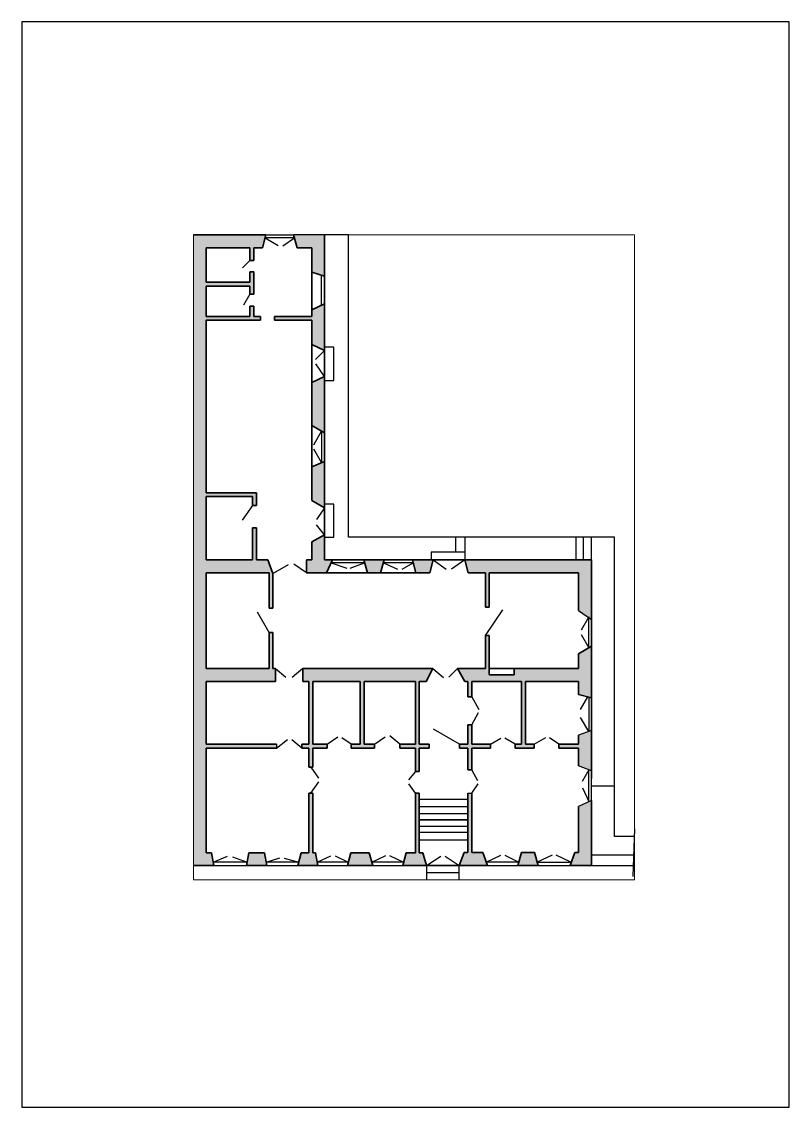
# Paper-space layout 'Layout1' of a CAD drawing. Header units: millimetres. Extents: x 64 to 361, y -64 to 356.
# The model-space entities are those that its viewports show. They can reach past a viewport. Long polylines and large blocks are cut down to what shows.
import ezdxf

# ---------------------------------------------------------------- set-up
doc = ezdxf.new("R2010")
doc.units = ezdxf.units.MM
for name, color, linetype, lineweight in [('A-ALV-___-___-EXI', 250, 'Continuous', 35), ('A-ESC-___-___-EXI', 250, 'Continuous', 25), ('A-JAN-___-___-EXI', 250, 'Continuous', 25), ('A-PIS-___-___-EXI', 250, 'Continuous', 25), ('A-POR-___-___-EXI', 250, 'Continuous', 25)]:
    doc.layers.add(name, color=color, linetype=linetype, lineweight=lineweight)

# ---------------------------------------------------------------- blocks, each defined once
blk = doc.blocks.new('SVG - A3-22990533-Não nomeada')
at = {"layer": 'A-JAN-___-___-EXI'}
for p, q in [((64.29, 356.5), (64.29, -63.5)), ((361.29, 356.5), (64.29, 356.5)), ((361.29, -63.5), (361.29, 356.5)), ((64.29, -63.5), (361.29, -63.5))]:
    blk.add_line(p, q, dxfattribs=at)

msp = doc.modelspace()

# ---------------------------------------------------------------- hatches: boundary and pattern name
at = {"layer": 'A-ALV-___-___-EXI'}
h = msp.add_hatch(color=11, dxfattribs=at)
h.paths.add_polyline_path([(-5963, -30723), (-6103, -30223), (-6243, -30223), (-6243, -27923), (-6393, -27923), (-6393, -30223), (-6749, -30223), (-6883, -30723)])
h.paths.add_polyline_path([(-10162, -30723), (-10262, -30223), (-10362, -30223), (-10362, -27923), (-10512, -27923), (-10512, -30223), (-10808, -30223), (-10942, -30723)])
h.paths.add_polyline_path([(-14982, -30723), (-14192, -30723), (-14280, -30223), (-14482, -30223), (-14482, -26178), (-11762, -26178), (-11762, -26028), (-14482, -26028), (-14482, -23598), (-11805, -23598), (-11805, -23098), (-11903, -23098), (-11903, -21698), (-12053, -21698), (-12053, -23098), (-14482, -23098), (-14482, -19398), (-12053, -19398), (-12053, -20758), (-11903, -20758), (-11903, -19418), (-12102, -18898), (-12542, -18898), (-12542, -17658), (-12692, -17658), (-12692, -18898), (-14482, -18898), (-14482, -16447), (-12692, -16447), (-12692, -16795), (-12542, -16795), (-12542, -16297), (-14482, -16297), (-14482, -9626), (-12382, -9626), (-12382, -9476), (-12642, -9476), (-12642, -9076), (-12792, -9076), (-12792, -9476), (-14482, -9476), (-14482, -8299), (-12792, -8299), (-12792, -8619), (-12642, -8619), (-12642, -7747), (-12792, -7747), (-12792, -8149), (-14482, -8149), (-14482, -6823), (-12792, -6823), (-12792, -7309), (-12642, -7309), (-12642, -6823), (-12311, -6823), (-12177, -6323), (-14982, -6323), (-14982, -28523)])
h.paths.add_polyline_path([(-12922, -30723), (-12142, -30723), (-12230, -30223), (-12834, -30223)])
h.paths.add_polyline_path([(-9023, -30723), (-8043, -30723), (-8176, -30223), (-8889, -30223)])
h.paths.add_polyline_path([(-3603, -30718), (-3775, -30218), (-4213, -30218), (-4213, -27918), (-4363, -27918), (-4363, -30218), (-4501, -30218), (-4703, -30718)])
h.paths.add_polyline_path([(417, -30718), (417, -28198), (-83, -28431), (-83, -30218), (-223, -30218), (-406, -30718)])
h.paths.add_polyline_path([(-1643, -30718), (-1777, -30218), (-2289, -30218), (-2423, -30718)])
h.paths.add_polyline_path([(-6393, -27078), (-6243, -27078), (-6243, -26178), (-5863, -26178), (-5863, -26028), (-6243, -26028), (-6243, -23598), (-5978, -23598), (-5712, -23098), (-10742, -23098), (-10742, -23598), (-10512, -23598), (-10512, -26028), (-10790, -26028), (-10790, -26178), (-10512, -26178), (-10512, -26910), (-10362, -26910), (-10362, -26178), (-9802, -26178), (-9802, -26028), (-10362, -26028), (-10362, -23598), (-8523, -23598), (-8523, -26028), (-8873, -26028), (-8873, -26178), (-7973, -26178), (-7973, -26028), (-8373, -26028), (-8373, -23598), (-6393, -23598), (-6393, -26028), (-6993, -26028), (-6993, -26178), (-6393, -26178)])
h.paths.add_polyline_path([(417, -27051), (417, -25498), (-83, -25680), (-83, -26028), (-846, -26028), (-846, -26178), (-83, -26178), (-83, -26869)])
h.paths.add_polyline_path([(-4363, -27022), (-4213, -27022), (-4213, -26178), (-3487, -26178), (-3487, -26028), (-4213, -26028), (-4213, -25272), (-4363, -25272), (-4363, -26028), (-4690, -26028), (-4690, -26178), (-4363, -26178)])
h.paths.add_polyline_path([(-1796, -26178), (-1796, -26028), (-2133, -26028), (-2133, -23598), (-83, -23598), (-83, -24104), (417, -24238), (417, -22238), (-83, -22526), (-83, -23098), (-2563, -23098), (-2563, -23342), (-3533, -23342), (-3533, -21818), (-3683, -21818), (-3683, -23098), (-4763, -23098), (-4474, -23598), (-4363, -23598), (-4363, -24198), (-4213, -24198), (-4213, -23598), (-2283, -23598), (-2283, -26028), (-2528, -26028), (-2528, -26178)])
h.paths.add_polyline_path([(417, -21198), (417, -18898), (-4483, -18898), (-4349, -19398), (-3683, -19398), (-3683, -20718), (-3533, -20718), (-3533, -19398), (-83, -19398), (-83, -20848)])
h.paths.add_polyline_path([(-5837, -19398), (-5703, -18898), (-6503, -18898), (-6369, -19398)])
h.paths.add_polyline_path([(-8249, -19398), (-7737, -19398), (-7603, -18898), (-8383, -18898)])
h.paths.add_polyline_path([(-10603, -19398), (-9836, -19398), (-9603, -18898), (-9903, -18898), (-9903, -17921), (-10403, -18198), (-10403, -18898), (-10603, -18898)])
h.paths.add_polyline_path([(-9903, -16885), (-9903, -15082), (-10403, -15297), (-10403, -16597)])
h.paths.add_polyline_path([(-9903, -13985), (-9903, -11804), (-10403, -12037), (-10403, -13697)])
h.paths.add_polyline_path([(-9903, -10790), (-9903, -8991), (-10403, -9225), (-10403, -9476), (-11843, -9476), (-11843, -9626), (-10403, -9626), (-10403, -10557)])
h.paths.add_polyline_path([(-9903, -7923), (-9903, -6323), (-11104, -6323), (-10970, -6823), (-10403, -6823), (-10403, -7760)])

# ---------------------------------------------------------------- linework, layer by layer
for p, q in [((-12177, -6323), (-14982, -6323)), ((-14982, -6323), (-14982, -30723)), ((-12311, -6823), (-12177, -6323)), ((-11104, -6323), (-10970, -6823)), ((-9903, -7923), (-9903, -6323)), ((-12792, -6823), (-14482, -6823)), ((-14482, -6823), (-14482, -8149)), ((-12792, -7309), (-12792, -6823)), ((-12642, -7309), (-12642, -6823)), ((-12642, -6823), (-12311, -6823)), ((-10970, -6823), (-10403, -6823)), ((-10403, -6823), (-10403, -7760)), ((-9903, -7123), (-9903, -17921)), ((-12792, -7309), (-12642, -7309)), ((-12792, -8149), (-12792, -7747)), ((-12792, -7747), (-12642, -7747)), ((-12642, -7747), (-12642, -8619)), ((-10403, -7760), (-10403, -9476)), ((-10403, -7760), (-9903, -7923)), ((-14482, -8149), (-12792, -8149)), ((-12792, -8299), (-14482, -8299)), ((-14482, -8299), (-14482, -9476)), ((-12792, -8619), (-12792, -8299)), ((-12642, -8619), (-12792, -8619)), ((-12792, -9476), (-12792, -9076)), ((-12792, -9076), (-12642, -9076)), ((-12642, -9076), (-12642, -9476)), ((-10403, -9225), (-9903, -8991)), ((-9903, -8991), (-9903, -10790)), ((-14482, -9476), (-12792, -9476)), ((-12382, -9626), (-14482, -9626)), ((-14482, -9626), (-14482, -16297)), ((-12642, -9476), (-12382, -9476)), ((-12382, -9476), (-12382, -9626)), ((-10403, -9476), (-11843, -9476)), ((-11843, -9476), (-11843, -9626)), ((-11843, -9626), (-10403, -9626)), ((-10403, -9626), (-10403, -10557)), ((-10403, -10091), (-10403, -16291)), ((-10403, -10557), (-9903, -10790)), ((-10403, -12037), (-9903, -11804)), ((-9903, -13985), (-10403, -13697)), ((-10403, -15297), (-9903, -15082)), ((-9903, -15082), (-9903, -16885)), ((-10403, -16597), (-10403, -15297)), ((-14482, -16297), (-12542, -16297)), ((-12542, -16297), (-12542, -16795)), ((-12692, -16447), (-14482, -16447)), ((-14482, -16447), (-14482, -18898)), ((-12692, -16795), (-12692, -16447)), ((-12542, -16795), (-12692, -16795)), ((-9903, -16885), (-10403, -16597)), ((-12692, -18898), (-12692, -17658)), ((-12692, -17658), (-12542, -17658)), ((-12542, -17658), (-12542, -18898)), ((-10403, -18198), (-9903, -17921)), ((-9903, -17921), (-9903, -18898)), ((-10403, -18898), (-10403, -18198)), ((-14482, -18898), (-12692, -18898)), ((-12542, -18898), (-12102, -18898)), ((-12102, -18898), (-11903, -19418)), ((-10603, -19398), (-10603, -18898)), ((-10603, -18898), (-10403, -18898)), ((-9903, -18898), (-9603, -18898)), ((-9603, -18898), (-9836, -19398)), ((-9683, -18898), (-4483, -18898)), ((-7603, -18898), (-8383, -18898)), ((-8383, -18898), (-8249, -19398)), ((-7737, -19398), (-7603, -18898)), ((-6369, -19398), (-6503, -18898)), ((-6503, -18898), (-5703, -18898)), ((-5703, -18898), (-5837, -19398)), ((-4483, -18898), (417, -18898)), ((-4483, -18898), (-4349, -19398)), ((417, -21198), (417, -18898)), ((-12053, -19398), (-14482, -19398)), ((-14482, -19398), (-14482, -23098)), ((-12053, -20758), (-12053, -19398)), ((-11903, -19418), (-11903, -20758)), ((-9836, -19398), (-10603, -19398)), ((-5837, -19398), (-10219, -19398)), ((-8249, -19398), (-7737, -19398)), ((-5837, -19398), (-6369, -19398)), ((-4349, -19398), (-3683, -19398)), ((-3683, -19398), (-3683, -20718)), ((-3533, -20718), (-3533, -19398)), ((-3533, -19398), (-83, -19398)), ((-83, -19398), (-83, -20848)), ((417, -27351), (417, -20451)), ((-11903, -20758), (-12053, -20758)), ((-3683, -20718), (-3533, -20718)), ((-12053, -23098), (-12053, -21698)), ((-12053, -21698), (-11903, -21698)), ((-11903, -21698), (-11903, -23098)), ((-3683, -23098), (-3683, -21818)), ((-3683, -21818), (-3533, -21818)), ((-3533, -21818), (-3533, -23186)), ((-83, -22526), (417, -22238)), ((417, -22238), (417, -24238)), ((-83, -23098), (-83, -22526)), ((-14482, -23098), (-12053, -23098)), ((-11903, -23098), (-11805, -23098)), ((-11805, -23098), (-11805, -23598)), ((-10742, -23598), (-10742, -23098)), ((-10742, -23098), (-5712, -23098)), ((-5712, -23098), (-5978, -23598)), ((-4763, -23098), (-3683, -23098)), ((-4474, -23598), (-4763, -23098)), ((-2381, -23098), (-3533, -23098)), ((-2563, -23342), (-2563, -23098)), ((-2563, -23098), (-83, -23098)), ((-3533, -23186), (-3533, -23342)), ((-3533, -23342), (-2563, -23342)), ((-11805, -23598), (-14482, -23598)), ((-14482, -23598), (-14482, -26028)), ((-10512, -23598), (-10742, -23598)), ((-10512, -26028), (-10512, -23598)), ((-8523, -23598), (-10362, -23598)), ((-10362, -23598), (-10362, -26028)), ((-8523, -26028), (-8523, -23598)), ((-6393, -23598), (-8373, -23598)), ((-8373, -23598), (-8373, -26028)), ((-6393, -26028), (-6393, -23598)), ((-5978, -23598), (-6243, -23598)), ((-6243, -23598), (-6243, -26028)), ((-4363, -23598), (-4474, -23598)), ((-4363, -24198), (-4363, -23598)), ((-2283, -23598), (-4213, -23598)), ((-4213, -23598), (-4213, -24198)), ((-2283, -26028), (-2283, -23598)), ((-83, -23598), (-2133, -23598)), ((-2133, -23598), (-2133, -26028)), ((-83, -24104), (-83, -23598)), ((-4213, -24198), (-4363, -24198)), ((417, -24238), (-83, -24104)), ((-4363, -26028), (-4363, -25272)), ((-4363, -25272), (-4213, -25272)), ((-4213, -25272), (-4213, -26028)), ((417, -27051), (417, -25498)), ((-14482, -26028), (-11762, -26028)), ((-10790, -26178), (-10790, -26028)), ((-10790, -26028), (-10512, -26028)), ((-10362, -26028), (-9802, -26028)), ((-9802, -26028), (-9802, -26178)), ((-8873, -26178), (-8873, -26028)), ((-8873, -26028), (-8523, -26028)), ((-8373, -26028), (-7973, -26028)), ((-7973, -26028), (-7973, -26178)), ((-6993, -26178), (-6993, -26028)), ((-6993, -26028), (-6393, -26028)), ((-6243, -26028), (-5863, -26028)), ((-5863, -26028), (-5863, -26178)), ((-4690, -26028), (-4363, -26028)), ((-4690, -26178), (-4690, -26028)), ((-4213, -26028), (-3487, -26028)), ((-3487, -26178), (-3487, -26028)), ((-2528, -26028), (-2283, -26028)), ((-2528, -26178), (-2528, -26028)), ((-2133, -26028), (-1796, -26028)), ((-1796, -26028), (-1796, -26178)), ((-83, -26028), (-846, -26028)), ((-846, -26178), (-846, -26028)), ((-83, -25680), (-83, -26028)), ((-14482, -30223), (-14482, -26178)), ((-14482, -26178), (-11762, -26178)), ((-10512, -26178), (-10790, -26178)), ((-10512, -26910), (-10512, -26178)), ((-9802, -26178), (-10362, -26178)), ((-10362, -26178), (-10362, -26910)), ((-7973, -26178), (-8873, -26178)), ((-6393, -26178), (-6993, -26178)), ((-6393, -27078), (-6393, -26178)), ((-5863, -26178), (-6243, -26178)), ((-6243, -26178), (-6243, -27078)), ((-4363, -26178), (-4690, -26178)), ((-4363, -27022), (-4363, -26178)), ((-4213, -27022), (-4213, -26178)), ((-4213, -26178), (-3487, -26178)), ((-1796, -26178), (-2528, -26178)), ((-83, -26178), (-846, -26178)), ((-83, -26869), (-83, -26178)), ((-10362, -26910), (-10512, -26910)), ((-6243, -27078), (-6393, -27078)), ((-4213, -27022), (-4363, -27022)), ((-10362, -27923), (-10512, -27923)), ((-10512, -27923), (-10512, -30223)), ((-10362, -30223), (-10362, -27923)), ((-6393, -27923), (-6393, -30223)), ((-6243, -27923), (-6393, -27923)), ((-6243, -30223), (-6243, -27923)), ((-4363, -30218), (-4363, -27918)), ((-4213, -30218), (-4213, -27918)), ((-83, -28431), (-83, -30218)), ((417, -30718), (417, -28198)), ((-14280, -30223), (-14482, -30223)), ((-14192, -30723), (-14280, -30223)), ((-12834, -30223), (-12922, -30723)), ((-12230, -30223), (-12834, -30223)), ((-12142, -30723), (-12230, -30223)), ((-10808, -30223), (-10942, -30723)), ((-10512, -30223), (-10808, -30223)), ((-10262, -30223), (-10362, -30223)), ((-10162, -30723), (-10262, -30223)), ((-8889, -30223), (-9023, -30723)), ((-8176, -30223), (-8889, -30223)), ((-8043, -30723), (-8176, -30223)), ((-6749, -30223), (-6883, -30723)), ((-6393, -30223), (-6749, -30223)), ((-6103, -30223), (-6243, -30223)), ((-5963, -30723), (-6103, -30223)), ((-4703, -30718), (-4501, -30218)), ((-4501, -30218), (-4363, -30218)), ((-3775, -30218), (-4213, -30218)), ((-3603, -30718), (-3775, -30218)), ((-2289, -30218), (-2423, -30718)), ((-1777, -30218), (-2289, -30218)), ((-1643, -30718), (-1777, -30218)), ((-223, -30218), (-406, -30718)), ((-83, -30218), (-223, -30218)), ((-14982, -30723), (-14192, -30723)), ((-12922, -30723), (-12142, -30723)), ((-10942, -30723), (-10162, -30723)), ((-9023, -30723), (-8043, -30723)), ((-6883, -30723), (-5963, -30723)), ((-4703, -30718), (-3603, -30718)), ((-2423, -30718), (-1643, -30718)), ((-406, -30718), (417, -30718))]:
    msp.add_line(p, q, dxfattribs=at)
at = {"layer": 'A-ESC-___-___-EXI'}
for p, q in [((-4823, -18598), (-4823, -18018)), ((-4483, -18018), (-4483, -18898)), ((-183, -18018), (-183, -18898)), ((117, -18898), (117, -18018)), ((417, -18898), (417, -18018)), ((1317, -27651), (417, -27651)), ((2051, -30318), (417, -30318)), ((-4703, -30998), (-5963, -30998))]:
    msp.add_line(p, q, dxfattribs=at)
for points in [[(-9543, -11951), (-9543, -10660), (-9903, -10660), (-9903, -11951)], [(-9543, -18018), (-9543, -16738), (-9903, -16738), (-9903, -18018)], [(-4363, -28949), (-4363, -28168), (-6243, -28168), (-6243, -28949)], [(-6243, -28168), (-6243, -29729), (-4363, -29729), (-4363, -28168)], [(-6243, -28455), (-6243, -28949), (-4363, -28949), (-4363, -28455)], [(-4363, -28702), (-4363, -28949), (-6243, -28949), (-6243, -28702)], [(-6243, -29440), (-6243, -28949), (-4363, -28949), (-4363, -29440)], [(-4363, -29194), (-4363, -29440), (-6243, -29440), (-6243, -29194)], [(-5963, -30718), (-5963, -31278), (-4703, -31278), (-4703, -30718)]]:
    msp.add_lwpolyline(points, close=True, dxfattribs=at)
msp.add_lwpolyline([(-4483, -18598), (-5783, -18598), (-5783, -18898)], dxfattribs=at)
at = {"layer": 'A-JAN-___-___-EXI'}
for p, q in [((-12404, -6323), (-11104, -6323)), ((-11074, -6433), (-12206, -6433)), ((-12206, -6433), (-11699, -6726)), ((-11516, -6742), (-11074, -6433)), ((-10018, -9045), (-10018, -7885)), ((-10403, -9476), (-10403, -9225)), ((-9903, -10790), (-10256, -11143)), ((-9903, -11804), (-10247, -11312)), ((-10403, -13697), (-10403, -12037)), ((-9903, -11804), (-9903, -13985)), ((-10318, -14439), (-10018, -13919)), ((-10018, -13919), (-10018, -15131)), ((-10018, -15131), (-10318, -14612)), ((-8354, -19005), (-9653, -19005)), ((-9653, -19005), (-9047, -19213)), ((-8918, -19210), (-8354, -19005)), ((-6474, -19005), (-7631, -19005)), ((-7631, -19005), (-7088, -19258)), ((-6907, -19255), (-6474, -19005)), ((-83, -20848), (417, -21198)), ((319, -21095), (19, -21614)), ((319, -22295), (319, -21095)), ((19, -21775), (319, -22295)), ((264, -24197), (-16, -24682)), ((319, -24211), (319, -25534)), ((319, -25534), (4, -24989)), ((417, -25498), (-83, -25680)), ((-11762, -26028), (-11762, -26178)), ((417, -27051), (-83, -26869)), ((319, -27016), (59, -27466)), ((319, -28244), (319, -27016)), ((417, -28198), (417, -27051)), ((73, -27718), (319, -28244)), ((-4363, -27918), (-4213, -27918)), ((417, -28198), (-83, -28431)), ((-14216, -30585), (-13660, -30361)), ((-12898, -30585), (-14216, -30585)), ((-13462, -30380), (-12898, -30585)), ((-12166, -30585), (-11631, -30422)), ((-10906, -30585), (-12166, -30585)), ((-11466, -30435), (-10906, -30585)), ((-10190, -30585), (-9664, -30340)), ((-8986, -30585), (-10190, -30585)), ((-9493, -30349), (-8986, -30585)), ((-8079, -30585), (-7536, -30332)), ((-6846, -30585), (-8079, -30585)), ((-7390, -30332), (-6846, -30585)), ((-3648, -30585), (-3086, -30323)), ((-2387, -30585), (-3648, -30585)), ((-2927, -30322), (-2387, -30585)), ((-1098, -30315), (-1678, -30585)), ((-1678, -30585), (-378, -30585)), ((-378, -30585), (-940, -30323))]:
    msp.add_line(p, q, dxfattribs=at)
at = {"layer": 'A-PIS-___-___-EXI'}
msp.add_line((2092, -29298), (2017, -31143), dxfattribs=at)
for points in [[(2080, -29598), (1317, -29598), (1317, -18018), (-8983, -18018), (-8983, -6323), (-9903, -6323), (-11104, -6323)], [(-14383, -30718), (417, -30718), (2035, -30718)]]:
    msp.add_lwpolyline(points, dxfattribs=at)
at = {"layer": 'A-POR-___-___-EXI'}
for p, q in [((-13075, -7592), (-12792, -7309)), ((-12792, -8619), (-13038, -9045)), ((-12692, -16795), (-13089, -17363)), ((-9903, -16885), (-10219, -17338)), ((-9903, -17921), (-10219, -17543)), ((-5703, -18898), (-5195, -19253)), ((-4483, -18898), (-4991, -19253)), ((-11903, -19418), (-11297, -19068)), ((-10603, -19398), (-11094, -19054)), ((-12053, -21698), (-12503, -20918)), ((-3683, -21818), (-3012, -20823)), ((-11805, -23098), (-11407, -23432)), ((-10742, -23098), (-11155, -23445)), ((-5712, -23098), (-5299, -23445)), ((-4763, -23098), (-5102, -23437)), ((-4213, -24198), (-3933, -24683)), ((-4213, -25272), (-3943, -24804)), ((-4690, -26028), (-5695, -25448)), ((-11762, -26178), (-11336, -25848)), ((-10790, -26178), (-11175, -25856)), ((-9802, -26028), (-9393, -25741)), ((-8873, -26028), (-9233, -25775)), ((-7973, -26028), (-7563, -25741)), ((-6993, -26028), (-7376, -25706)), ((-3487, -26028), (-3088, -25798)), ((-2528, -26028), (-2926, -25798)), ((-1796, -26028), (-1346, -25768)), ((-846, -26028), (-1207, -25775)), ((-10437, -26910), (-10139, -27336)), ((-6393, -27078), (-6663, -27400)), ((-3973, -27437), (-4213, -27022)), ((-10437, -27923), (-10128, -27480)), ((-6393, -27923), (-6645, -27562)), ((-4213, -27918), (-3960, -27557)), ((-5964, -30718), (-5411, -30358)), ((-5233, -30360), (-4703, -30718))]:
    msp.add_line(p, q, dxfattribs=at)

psp = doc.layouts.get("Layout1")

# ---------------------------------------------------------------- block references
at = {"layer": 'A-POR-___-___-EXI'}
psp.add_blockref('SVG - A3-22990533-Não nomeada', (0, 0), dxfattribs=at)

# ---------------------------------------------------------------- viewports
at = {"layer": 'A-ALV-___-___-EXI'}
psp.add_viewport(center=(216.08, 149.23), size=(170.74, 249.551), view_center_point=(-6444.96, -18800.2), view_height=24955.144, dxfattribs=at)

doc.saveas('drawing.dxf')
